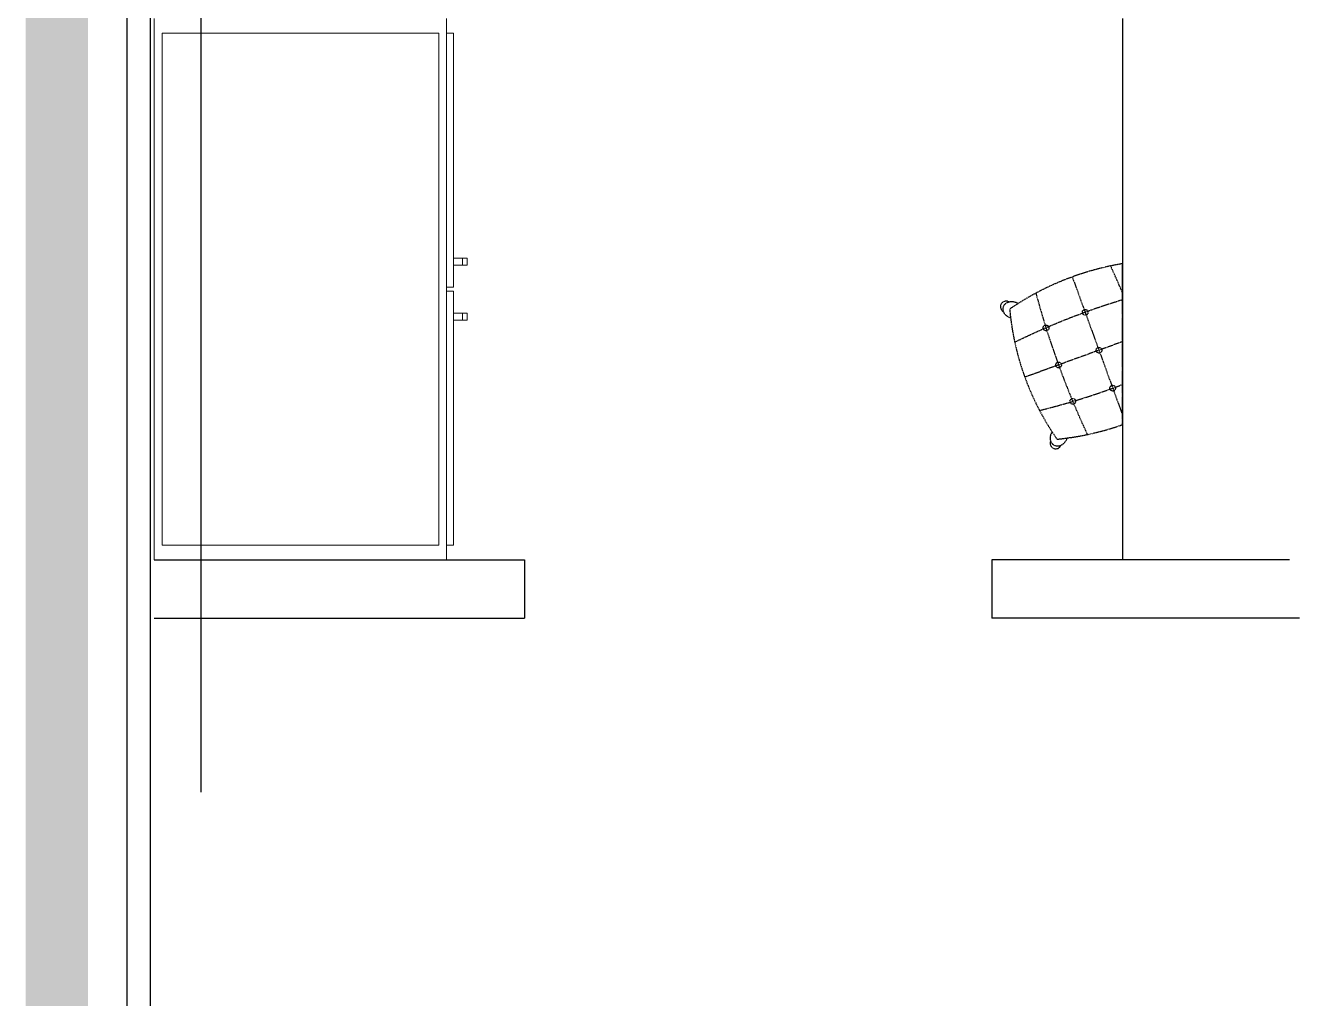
# Model space of a CAD drawing. Header units: inches. Extents: x 5877 to 13759, y 12099 to 29642.
# Drawn here: x 5879 to 9186, y 16520 to 19016 of the extents above; entities that cross this region are included whole.
import ezdxf

# ---------------------------------------------------------------- set-up
doc = ezdxf.new("R2010")
doc.units = ezdxf.units.IN
doc.header["$MEASUREMENT"] = 0
doc.linetypes.add('HID', pattern=[2.6, 1.6, -1])
for name, color, linetype in [('A-FIN1', 6, 'Continuous'), ('A-FUR1', 8, 'Continuous'), ('A-TXT1', 3, 'Continuous'), ('A-WALD', 7, 'Continuous'), ('F-일반가구', 6, 'Continuous')]:
    doc.layers.add(name, color=color, linetype=linetype)
doc.layers.add('A-MC', color=181, linetype='Continuous', plot=False)
doc.layers.add('Z-Defpoints', color=155, linetype='Continuous', plot=False)
doc.layers.add('I-FURN', color=30, linetype='Continuous', lineweight=18)

msp = doc.modelspace()

# ---------------------------------------------------------------- hatches: boundary and pattern name
at = {"layer": 'A-TXT1'}
h = msp.add_hatch(color=1, dxfattribs=at)
h.dxf.hatch_style = 1
h.paths.add_polyline_path([(12383.6, 21207), (12383.6, 21357), (11068.6, 21357), (9973.6, 21357), (9823.6, 21357), (9823.6, 21207)])
h.paths.add_polyline_path([(5878.6, 24772), (5878.6, 14012), (6038.6, 14012), (6038.6, 24772)])

# ---------------------------------------------------------------- linework, layer by layer
at = {"layer": 'A-FIN1', "color": 0, "ltscale": 200}
msp.add_line((6198.6, 13805), (6198.6, 26515), dxfattribs=at)
at = {"layer": 'A-FUR1', "color": 0, "linetype": 'HID'}
for p, q in [((8693.6, 17991.9), (8693.6, 18405.1)), ((8564.7, 18371.2), (8693.6, 18016.9)), ((8693.6, 18205), (8442.9, 18113.8))]:
    msp.add_line(p, q, dxfattribs=at)
for centre in [(8597.8, 18280.3), (8497.3, 18240.4), (8633.2, 18183), (8529.5, 18145.3), (8668.6, 18085.7), (8566, 18051.7)]:
    msp.add_circle(centre, 7.4, dxfattribs=at)
for centre, radius, start, end in [((8812.4, 17690.6), 724.3, 99.4383, 124.3238), ((6629.3, 17453.6), 2242.9, 23.0132, 24.9388), ((10637.1, 18912.4), 2242.9, 195.0612, 204.9388), ((8394.8, 18294.6), 14.4, 60.6353, 243.4199), ((9091.6, 18349.8), 690.3, 185.0742, 214.9258), ((9231.2, 16539.9), 1852.1, 106.8738, 116.0801), ((8035.1, 19826.1), 1852.1, 283.9199, 290.8261), ((8454, 18675.4), 724.3, 275.6762, 289.3224), ((8522.3, 17944.3), 14.4, 156.5801, 339.3647)]:
    msp.add_arc(centre, radius, start, end, dxfattribs=at)
at = {"layer": 'A-FUR1', "color": 0, "linetype": 'HID', "extrusion": (0, 0, -1)}
msp.add_ellipse((8412.2, 18286.5), major_axis=(-24.3, 8.1), ratio=0.827497, start_param=4.678154, end_param=8.162724, dxfattribs=at)
at = {"layer": 'A-FUR1', "color": 0, "linetype": 'HID'}
msp.add_ellipse((8530.4, 17961.7), major_axis=(13.5, 21.8), ratio=0.827497, start_param=1.536562, end_param=5.021132, dxfattribs=at)
at = {"layer": 'A-MC', "color": 0}
msp.add_line((6328.6, 17048.3), (6328.6, 20293.2), dxfattribs=at)
at = {"layer": 'A-WALD', "color": 0, "ltscale": 0.05}
for p, q in [((6208.6, 17645), (7158.6, 17645)), ((7158.6, 17645), (7158.6, 17495)), ((8358.6, 17645), (8358.6, 17495)), ((9122.3, 17645), (8358.6, 17645)), ((6208.6, 17495), (7158.6, 17495)), ((9147.8, 17495), (8358.6, 17495))]:
    msp.add_line(p, q, dxfattribs=at)
at = {"layer": 'F-일반가구', "color": 0}
msp.add_line((8693.6, 19035), (8693.6, 17645), dxfattribs=at)
at = {"layer": 'I-FURN', "color": 0}
for p, q in [((6208.6, 17645), (6208.6, 19035)), ((6958.6, 19035), (6958.6, 17645)), ((6228.6, 18997), (6228.6, 17683)), ((6938.6, 18997), (6228.6, 18997)), ((6228.6, 18997), (6228.6, 18997)), ((6938.6, 18997), (6938.6, 17683)), ((6938.6, 18997), (6938.6, 18997)), ((6958.6, 18997), (6958.6, 18997)), ((6976.4, 18997), (6958.6, 18997)), ((6976.4, 18345), (6976.4, 18997)), ((6976.4, 18997), (6976.4, 18997)), ((6976.4, 18419.6), (7011.4, 18419.6)), ((6976.4, 18419.6), (6976.4, 18419.6)), ((6976.4, 18401.6), (6976.4, 18401.6)), ((6976.4, 18401.6), (7011.4, 18401.6)), ((6999.4, 18419.6), (6999.4, 18419.6)), ((6999.4, 18419.6), (6999.4, 18401.6)), ((6999.4, 18401.6), (6999.4, 18401.6)), ((7011.4, 18419.6), (7011.4, 18419.6)), ((7011.4, 18401.6), (7011.4, 18419.6)), ((7011.4, 18401.6), (7011.4, 18401.6)), ((6958.6, 18345), (6958.6, 18345)), ((6976.4, 18345), (6958.6, 18345)), ((6958.6, 18335), (6958.6, 18335)), ((6976.4, 18335), (6958.6, 18335)), ((6976.4, 18345), (6976.4, 18345)), ((6976.4, 18335), (6976.4, 17683)), ((6976.4, 18335), (6976.4, 18335)), ((6976.4, 18278.3), (6976.4, 18278.3)), ((7011.4, 18278.3), (6976.4, 18278.3)), ((6976.4, 18260.3), (6976.4, 18260.3)), ((6976.4, 18260.3), (7011.4, 18260.3)), ((6999.4, 18278.3), (6999.4, 18278.3)), ((6999.4, 18260.3), (6999.4, 18278.3)), ((6999.4, 18260.3), (6999.4, 18260.3)), ((7011.4, 18278.3), (7011.4, 18278.3)), ((7011.4, 18278.3), (7011.4, 18260.3)), ((7011.4, 18260.3), (7011.4, 18260.3)), ((6228.6, 17683), (6938.6, 17683)), ((6228.6, 17683), (6228.6, 17683)), ((6938.6, 17683), (6938.6, 17683)), ((6958.6, 17683), (6958.6, 17683)), ((6976.4, 17683), (6958.6, 17683)), ((6976.4, 17683), (6976.4, 17683)), ((6958.6, 17645), (6208.6, 17645)), ((6208.6, 17645), (6208.6, 17645)), ((6958.6, 17645), (6958.6, 17645))]:
    msp.add_line(p, q, dxfattribs=at)
at = {"layer": 'Z-Defpoints', "color": 0}
msp.add_line((6138.6, 15202), (6138.6, 24472), dxfattribs=at)

doc.saveas('drawing.dxf')
